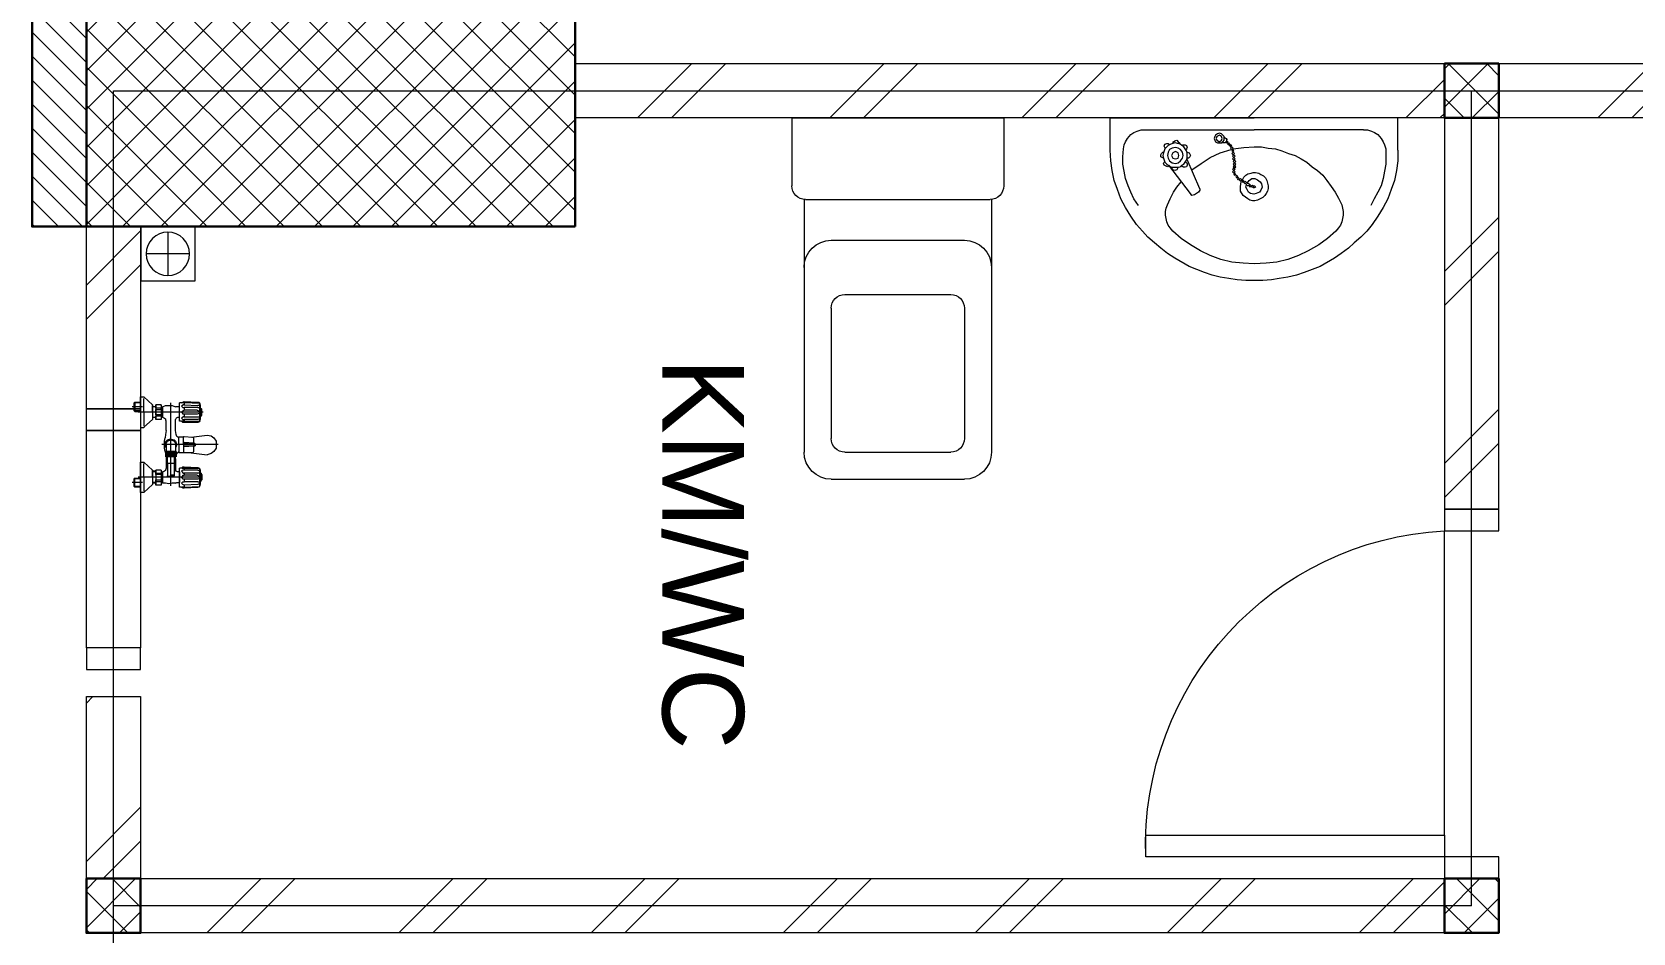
# Model space of a CAD drawing. Header units: millimetres. Extents: x -10 to 1564, y -8 to 383.
# Drawn here: x 62.5 to 68.4, y 8.7 to 12.02 of the extents above; entities that cross this region are included whole.
import ezdxf

# ---------------------------------------------------------------- set-up
doc = ezdxf.new("R2010")
doc.units = ezdxf.units.MM
doc.header["$MEASUREMENT"] = 0
doc.layers.get('0').update_dxf_attribs({"lineweight": 5})
for name, color, linetype, lineweight in [('ars', 11, 'Continuous', 0), ('KOL', 1, 'Continuous', 30), ('KOLOM', 4, 'Continuous', 9), ('KUSEN', 6, 'Continuous', 15), ('LAN', 7, 'Continuous', 9), ('not', 7, 'Continuous', 20), ('SANITAIR', 15, 'Continuous', 9), ('tem', 5, 'Continuous', 20)]:
    doc.layers.add(name, color=color, linetype=linetype, lineweight=lineweight)
doc.layers.add('AS', color=1, linetype='Continuous', lineweight=5, plot=False)
doc.styles.get("Standard").update_dxf_attribs({"font": 'arial.ttf'})
pattern_1 = [(45, (0, 0), (-0.3535534, 0.3535534), []), (45, (0.125, 0), (-0.3535534, 0.3535534), [])]

# ---------------------------------------------------------------- blocks, each defined once
blk = doc.blocks.new('K 10.10')
at = {"layer": 'ars'}
h = blk.add_hatch(dxfattribs=at)
h.set_pattern_fill('_USER', color=256, scale=0.05, angle=45, double=1, pattern_type=0)
h.set_pattern_definition([(45, (1560.78834, 1375.80689), (-0.03535534, 0.03535534), []), (135, (1560.78834, 1375.80689), (-0.03535534, -0.03535534), [])])
h.paths.add_polyline_path([(1560.5383, 1380.4069), (1560.6383, 1380.4069), (1560.6383, 1380.5069), (1560.5383, 1380.5069)])
at = {"layer": 'KOL'}
blk.add_lwpolyline([(1560.5383, 1380.4069), (1560.6383, 1380.4069), (1560.6383, 1380.5069), (1560.5383, 1380.5069)], close=True, dxfattribs=at)
blk = doc.blocks.new('AVOOR')
at = {"layer": 'SANITAIR'}
blk.add_lwpolyline([(-21.8185, -71.5914), (-21.9185, -71.5914), (-21.9185, -71.4914), (-21.8185, -71.4914)], close=True, dxfattribs=at)
for points in [[(-21.8685, -71.5014), (-21.8685, -71.5814)], [(-21.9085, -71.5414), (-21.8285, -71.5414)]]:
    blk.add_lwpolyline(points, dxfattribs=at)
blk.add_circle((-21.8685, -71.5414), 0.04, dxfattribs=at)
blk = doc.blocks.new('P.60')
at = {"layer": 'KUSEN'}
for points in [[(1472.8348, 997.5354), (1472.8748, 997.5354), (1472.8748, 997.4354), (1472.8348, 997.4354)], [(1473.4748, 997.5354), (1473.5148, 997.5354), (1473.5148, 997.4354), (1473.4748, 997.4354)], [(1472.8748, 996.8854), (1472.9148, 996.8854), (1472.9148, 997.4354), (1472.8748, 997.4354)]]:
    blk.add_lwpolyline(points, close=True, dxfattribs=at)
blk.add_arc((1472.8948, 997.4658), 0.5808, 268.0266, 356.9943, dxfattribs=at)
blk = doc.blocks.new('SHOWER')
at = {"layer": 'SANITAIR', "linetype": 'Continuous'}
for points in [[(-0.1138, 0.0605), (0.0048, 0.0605)], [(-0.1126, 0.0654), (-0.1114, 0.0666)], [(-0.1114, 0.0533), (-0.1114, 0.0545), (-0.1126, 0.0557), (-0.1126, 0.0654)], [(-0.1102, 0.0678), (-0.1102, 0.0678), (-0.1114, 0.0678), (-0.1114, 0.0666)], [(-0.1114, 0.0678), (-0.1114, 0.0533), (-0.1102, 0.0533), (-0.1102, 0.0533)], [(-0.109, 0.0763), (-0.1102, 0.0726)], [(-0.1102, 0.0726), (-0.1102, 0.0484), (-0.109, 0.0448)], [(-0.109, 0.0763), (-0.1077, 0.0787), (-0.1053, 0.0787)], [(-0.0799, 0.0751), (-0.0799, 0.0787), (-0.109, 0.0775)], [(-0.109, 0.0775), (-0.109, 0.0436)], [(-0.109, 0.0714), (-0.109, 0.0714), (-0.1077, 0.0726), (-0.1053, 0.0738), (-0.1053, 0.0738)], [(-0.1053, 0.069), (-0.1053, 0.069), (-0.1077, 0.069), (-0.109, 0.0702), (-0.109, 0.0714)], [(-0.109, 0.0605), (-0.109, 0.063), (-0.1053, 0.0642), (-0.1041, 0.0642)], [(-0.1041, 0.0569), (-0.1077, 0.0581), (-0.109, 0.0593), (-0.109, 0.0605)], [(-0.0751, 0.0787), (-0.0775, 0.0799), (-0.0799, 0.0799), (-0.1053, 0.0787)], [(-0.1053, 0.0738), (-0.0799, 0.0751)], [(-0.1053, 0.069), (-0.0799, 0.069)], [(-0.1041, 0.0642), (-0.0799, 0.0642)], [(-0.0799, 0.0787), (-0.0763, 0.0787)], [(-0.0799, 0.0751), (-0.0775, 0.0738), (-0.0775, 0.0738), (-0.0763, 0.0726), (-0.0751, 0.0714)], [(-0.0751, 0.0714), (-0.0763, 0.0702), (-0.0775, 0.069), (-0.0775, 0.069), (-0.0799, 0.069)], [(-0.0799, 0.0642), (-0.0799, 0.069)], [(-0.0799, 0.0642), (-0.0775, 0.0642), (-0.0775, 0.063), (-0.0763, 0.063), (-0.0751, 0.0605), (-0.0763, 0.0593), (-0.0775, 0.0581), (-0.0775, 0.0569), (-0.0799, 0.0569)], [(-0.0751, 0.0787), (-0.0714, 0.0787)], [(-0.0714, 0.0787), (-0.0714, 0.0775)], [(-0.0714, 0.0775), (-0.0714, 0.0436)], [(-0.0642, 0.0714), (-0.0666, 0.0702), (-0.0714, 0.0702)], [(-0.0714, 0.0508), (-0.0714, 0.0702)], [(-0.0642, 0.0714), (-0.0581, 0.0714), (-0.0521, 0.0726), (-0.046, 0.0714), (-0.04, 0.0714)], [(-0.0557, 0.0593), (-0.0557, 0.0593), (-0.0557, 0.0593), (-0.0569, 0.0593), (-0.0593, 0.0593), (-0.0593, 0.0593), (-0.0605, 0.0593), (-0.0617, 0.0593), (-0.0617, 0.0581), (-0.0617, 0.0581), (-0.0605, 0.0569), (-0.0593, 0.0569), (-0.0593, 0.0569), (-0.0569, 0.0569), (-0.0557, 0.0569), (-0.0557, 0.0581), (-0.0557, 0.0581)], [(-0.0557, 0.0581), (-0.0569, 0.0581), (-0.0581, 0.0569), (-0.0593, 0.0569), (-0.0593, 0.0569), (-0.0593, 0.0581), (-0.0605, 0.0581), (-0.0605, 0.0593), (-0.0593, 0.0593), (-0.0593, 0.0593), (-0.0581, 0.0593), (-0.0569, 0.0593), (-0.0569, 0.0581), (-0.0557, 0.0581)], [(-0.0557, 0.0763), (-0.0557, -0.0763)], [(-0.0521, 0.0593), (-0.0545, 0.0593), (-0.0557, 0.0593), (-0.0557, 0.0581), (-0.0557, 0.0593), (-0.0545, 0.0593), (-0.0521, 0.0593)], [(-0.0521, 0.0593), (-0.0521, 0.0593), (-0.0508, 0.0593), (-0.0496, 0.0593), (-0.0496, 0.0581)], [(-0.04, 0.0714), (-0.04, 0.0508), (-0.04, 0.0714), (-0.04, 0.0508)], [(-0.04, 0.069), (-0.0375, 0.069)], [(-0.04, 0.0533), (-0.04, 0.069)], [(-0.0375, 0.0738), (-0.0375, 0.0751)], [(-0.0375, 0.0751), (-0.0278, 0.0751)], [(-0.0278, 0.0654), (-0.0375, 0.0654), (-0.0375, 0.069), (-0.0375, 0.0714), (-0.0375, 0.0751)], [(-0.0375, 0.0472), (-0.0375, 0.0738)], [(-0.0375, 0.069), (-0.0278, 0.069)], [(-0.0278, 0.0533), (-0.0375, 0.0533), (-0.0375, 0.0557), (-0.0278, 0.0557), (-0.0278, 0.0605), (-0.0278, 0.0654)], [(-0.0375, 0.0557), (-0.0375, 0.0605), (-0.0375, 0.0654)], [(-0.0278, 0.0738), (-0.0278, 0.0751)], [(-0.0278, 0.0751), (-0.0278, 0.0714), (-0.0278, 0.069)], [(-0.0278, 0.0472), (-0.0278, 0.0738)], [(-0.0278, 0.0714), (-0.0218, 0.0714)], [(-0.0278, 0.0702), (-0.0218, 0.0702)], [(-0.0278, 0.069), (-0.0278, 0.0654)], [(-0.0061, 0.0884), (-0.0218, 0.0738)], [(-0.0218, 0.0726), (-0.0218, 0.0738)], [(-0.0218, 0.0605), (-0.0218, 0.0726)], [(-0.0218, 0.0484), (-0.0218, 0.0726)], [(-0.0218, 0.0605), (-0.0218, 0.0484)], [(-0.0061, 0.0884), (-0.0061, 0.0884), (0, 0.0884)], [(-0.0061, 0.0605), (-0.0061, 0.086)], [(-0.0061, 0.0605), (-0.0061, 0.0351)], [(-0.0036, 0.0702), (0.0157, 0.0702)], [(0, 0.0884), (0, 0.0327)], [(0, 0.0605), (0, 0.0884)], [(0, 0.0787), (0.0109, 0.0787)], [(0.0121, 0.0775), (0.0121, 0.063), (0.0109, 0.063), (0, 0.063)], [(0, 0.0775), (0.0121, 0.0775)], [(0, 0.063), (0.0121, 0.063)], [(0, 0.0605), (0, 0.0327)], [(0.0121, 0.0775), (0.0109, 0.0787), (0.0109, 0.063)], [(-0.1053, 0.0533), (-0.1053, 0.0533), (-0.1077, 0.0521), (-0.109, 0.0508), (-0.109, 0.0496)], [(-0.109, 0.0496), (-0.109, 0.0496), (-0.1077, 0.0484), (-0.1053, 0.0484), (-0.1053, 0.0472), (-0.0799, 0.0472)], [(-0.0751, 0.0436), (-0.0775, 0.0412), (-0.0799, 0.0412), (-0.1053, 0.0424), (-0.1077, 0.0436), (-0.109, 0.0448)], [(-0.0763, 0.0436), (-0.0799, 0.0436), (-0.109, 0.0436)], [(-0.1053, 0.0533), (-0.0799, 0.0533)], [(-0.1041, 0.0569), (-0.0799, 0.0569)], [(-0.0799, 0.0533), (-0.0799, 0.0569)], [(-0.0751, 0.0496), (-0.0763, 0.0508), (-0.0775, 0.0521), (-0.0775, 0.0533), (-0.0799, 0.0533)], [(-0.0799, 0.0472), (-0.0775, 0.0472), (-0.0775, 0.0472), (-0.0763, 0.0484), (-0.0751, 0.0496)], [(-0.0799, 0.0436), (-0.0799, 0.0472)], [(-0.0751, 0.0436), (-0.0714, 0.0436), (-0.0714, 0.0436)], [(-0.0714, 0.0508), (-0.0678, 0.0508)], [(-0.0678, 0.0508), (-0.0654, 0.0496), (-0.0642, 0.0472)], [(-0.0642, 0.0266), (-0.0642, 0.0472)], [(-0.0617, 0.0351), (-0.0617, 0.0581), (-0.0617, 0.0581)], [(-0.0617, 0.023), (-0.0617, 0.0351), (-0.0496, 0.0351), (-0.0496, 0.023)], [(-0.0496, 0.0351), (-0.0496, 0.0581)], [(-0.0472, 0.0436), (-0.046, 0.0472), (-0.046, 0.0484), (-0.0436, 0.0496), (-0.0412, 0.0508)], [(-0.0472, 0.0266), (-0.0472, 0.0436)], [(-0.0412, 0.0508), (-0.04, 0.0508)], [(-0.04, 0.0533), (-0.0375, 0.0533)], [(-0.0375, 0.0472), (-0.0375, 0.0496), (-0.0375, 0.0533)], [(-0.0375, 0.0472), (-0.0375, 0.0472), (-0.0278, 0.0472)], [(-0.0278, 0.0557), (-0.0278, 0.0533)], [(-0.0278, 0.0533), (-0.0278, 0.0496), (-0.0278, 0.0472)], [(-0.0278, 0.0508), (-0.0218, 0.0508)], [(-0.0278, 0.0496), (-0.0218, 0.0496)], [(-0.0278, 0.0472), (-0.0278, 0.0472)], [(-0.0218, 0.0472), (-0.0218, 0.0484)], [(-0.0061, 0.0327), (-0.0218, 0.0472)], [(0, 0.0327), (-0.0061, 0.0327), (-0.0061, 0.0327)], [(-0.1429, 0), (-0.0387, 0)], [(-0.0932, -0.0133), (-0.1223, -0.0169), (-0.1295, -0.0157), (-0.1344, -0.0121), (-0.1392, -0.0061), (-0.1392, 0), (-0.1392, 0.0073), (-0.1344, 0.0133), (-0.1295, 0.0169), (-0.1223, 0.0194)], [(-0.0932, 0.0157), (-0.1223, 0.0194)], [(-0.1005, 0.0024), (-0.0993, 0.0036), (-0.0993, 0.0036), (-0.0981, 0.0036)], [(-0.0981, -0.0024), (-0.0993, -0.0024), (-0.1005, -0.0012), (-0.1005, 0.0024)], [(-0.0981, 0.0133), (-0.0969, 0.0145), (-0.0956, 0.0157), (-0.0799, 0.0157)], [(-0.0981, 0.0133), (-0.0981, 0.0036), (-0.0799, 0.0048)], [(-0.0787, -0.0024), (-0.0981, -0.0012), (-0.0981, -0.0012), (-0.0981, 0.0024), (-0.0981, 0.0036), (-0.0787, 0.0036)], [(-0.0799, 0.0157), (-0.0787, 0.0157), (-0.0787, 0.0157)], [(-0.0799, 0.0048), (-0.0787, 0.0048), (-0.0787, 0.0048)], [(-0.0787, 0), (-0.0787, 0.0157), (-0.0702, 0.0157)], [(-0.0787, 0), (-0.0787, -0.0145)], [(-0.0654, 0.0194), (-0.0678, 0.0157), (-0.0702, 0.0133)], [(-0.0702, 0), (-0.0702, 0.0157)], [(-0.0702, 0), (-0.0702, -0.0133)], [(-0.0472, 0.0061), (-0.046, 0.0036), (-0.0448, -0.0012), (-0.046, -0.0048), (-0.0496, -0.0085), (-0.0533, -0.0097), (-0.0569, -0.0097), (-0.0617, -0.0085), (-0.0642, -0.0061), (-0.0654, -0.0024), (-0.0666, 0), (-0.0654, 0.0036), (-0.0642, 0.0061)], [(-0.0654, 0.0218), (-0.0654, 0.023)], [(-0.0654, 0.0145), (-0.0654, 0.0218)], [(-0.0654, 0.0218), (-0.046, 0.0218)], [(-0.0654, 0.0218), (-0.0581, 0.0145)], [(-0.0654, 0.0194), (-0.0617, 0.0218)], [(-0.0654, 0.0169), (-0.0593, 0.0218)], [(-0.0654, 0.0145), (-0.0569, 0.0218)], [(-0.0654, 0.0194), (-0.0617, 0.0145)], [(-0.0654, 0.0157), (-0.0642, 0.0145)], [(-0.0654, 0.0133), (-0.0654, 0.0145)], [(-0.0654, 0.0145), (-0.046, 0.0145)], [(-0.0642, 0.0266), (-0.0642, 0.023)], [(-0.0642, 0.023), (-0.0472, 0.023)], [(-0.0642, 0), (-0.0642, 0.0133)], [(-0.0642, 0.0133), (-0.0472, 0.0133)], [(-0.0472, 0.0133), (-0.0642, 0.0133)], [(-0.0472, 0), (-0.0472, -0.0024), (-0.0496, -0.0061), (-0.0521, -0.0073), (-0.0557, -0.0085), (-0.0593, -0.0073), (-0.0617, -0.0061), (-0.0642, -0.0024), (-0.0642, 0)], [(-0.063, 0.0218), (-0.0557, 0.0145)], [(-0.0617, 0.0145), (-0.0557, 0.0206), (-0.0545, 0.0218)], [(-0.0605, 0.0218), (-0.0557, 0.0169), (-0.0521, 0.0145)], [(-0.0593, 0.0145), (-0.0557, 0.0182), (-0.0521, 0.0218)], [(-0.0581, 0.0218), (-0.0557, 0.0194), (-0.0496, 0.0145)], [(-0.0569, 0.0145), (-0.0557, 0.0157), (-0.0496, 0.0218)], [(-0.0557, 0.0218), (-0.0472, 0.0145)], [(-0.0545, 0.0145), (-0.046, 0.0218)], [(-0.0521, 0.0218), (-0.046, 0.0157)], [(-0.0521, 0.0145), (-0.046, 0.0194)], [(-0.0496, 0.0218), (-0.046, 0.0182)], [(-0.0496, 0.0145), (-0.046, 0.0169)], [(-0.0472, 0.023), (-0.0472, 0.0266)], [(-0.0472, 0.0218), (-0.046, 0.0206)], [(-0.0472, 0), (-0.0472, 0.0133)], [(-0.046, 0.0218), (-0.046, 0.023)], [(-0.046, 0.0145), (-0.046, 0.0218)], [(-0.0448, 0.0133), (-0.046, 0.0182)], [(-0.046, 0.0133), (-0.046, 0.0145)], [(-0.0448, 0.0133), (-0.0436, 0.0073), (-0.0436, 0)], [(-0.0436, 0), (-0.0436, -0.0061), (-0.0448, -0.0121)], [(-0.1005, -0.0012), (-0.1005, -0.0012)], [(-0.0981, -0.0024), (-0.0799, -0.0036)], [(-0.0981, -0.0024), (-0.0981, -0.0121)], [(-0.0799, -0.0145), (-0.0956, -0.0133), (-0.0969, -0.0133), (-0.0981, -0.0121)], [(-0.0787, -0.0024), (-0.0799, -0.0036), (-0.0799, -0.0036)], [(-0.0787, -0.0145), (-0.0799, -0.0145), (-0.0799, -0.0145)], [(-0.0787, -0.0133), (-0.0702, -0.0133)], [(-0.0702, -0.0121), (-0.0666, -0.0145), (-0.0654, -0.0182), (-0.0642, -0.0254)], [(-0.0642, -0.0254), (-0.0642, -0.046)], [(-0.0472, -0.0254), (-0.046, -0.0182), (-0.0448, -0.0121)], [(-0.0472, -0.0254), (-0.0472, -0.0436)], [(-0.1126, -0.0533), (-0.1114, -0.0533), (-0.1114, -0.0521)], [(-0.1126, -0.0533), (-0.1126, -0.0654)], [(-0.1102, -0.0521), (-0.1102, -0.0521), (-0.1114, -0.0521)], [(-0.1114, -0.0521), (-0.1114, -0.0666)], [(-0.109, -0.0436), (-0.1102, -0.0472), (-0.1102, -0.0714), (-0.109, -0.0751)], [(-0.109, -0.0436), (-0.1077, -0.0412), (-0.1053, -0.04), (-0.0799, -0.04), (-0.0775, -0.04), (-0.0751, -0.0424)], [(-0.0799, -0.0424), (-0.109, -0.0436)], [(-0.109, -0.0436), (-0.109, -0.0751)], [(-0.0799, -0.0508), (-0.1053, -0.0508), (-0.1053, -0.0508), (-0.1077, -0.0508), (-0.109, -0.0496), (-0.109, -0.0496), (-0.109, -0.0484), (-0.1077, -0.0472), (-0.1053, -0.046), (-0.1053, -0.046), (-0.0799, -0.046)], [(-0.109, -0.0593), (-0.109, -0.0581), (-0.1077, -0.0569), (-0.1041, -0.0557)], [(-0.1041, -0.0557), (-0.0799, -0.0557)], [(-0.0799, -0.0508), (-0.0775, -0.0508), (-0.0775, -0.0496), (-0.0763, -0.0496), (-0.0751, -0.0484), (-0.0763, -0.0472), (-0.0775, -0.046), (-0.0775, -0.046), (-0.0799, -0.046), (-0.0799, -0.0424), (-0.0763, -0.0424)], [(-0.0799, -0.0557), (-0.0799, -0.0508)], [(-0.0799, -0.0557), (-0.0775, -0.0557), (-0.0775, -0.0569), (-0.0763, -0.0581), (-0.0751, -0.0593)], [(-0.0751, -0.0424), (-0.0714, -0.0424), (-0.0714, -0.0424)], [(-0.0714, -0.0424), (-0.0714, -0.0763)], [(-0.0714, -0.0496), (-0.0678, -0.0496), (-0.0654, -0.0484), (-0.0642, -0.046)], [(-0.0714, -0.0496), (-0.0714, -0.069)], [(-0.0412, -0.0496), (-0.0436, -0.0484), (-0.046, -0.0472), (-0.046, -0.0448), (-0.0472, -0.0436)], [(-0.0412, -0.0496), (-0.04, -0.0496)], [(-0.04, -0.069), (-0.04, -0.0496), (-0.04, -0.069), (-0.04, -0.0496)], [(-0.04, -0.0521), (-0.0375, -0.0521)], [(-0.04, -0.0666), (-0.04, -0.0521)], [(-0.0375, -0.046), (-0.0375, -0.046)], [(-0.0375, -0.046), (-0.0278, -0.046)], [(-0.0375, -0.0714), (-0.0375, -0.046)], [(-0.0375, -0.0545), (-0.0375, -0.0521), (-0.0375, -0.0484), (-0.0375, -0.046)], [(-0.0375, -0.0521), (-0.0278, -0.0521)], [(-0.0375, -0.0545), (-0.0278, -0.0545)], [(-0.0375, -0.0642), (-0.0375, -0.0593), (-0.0375, -0.0545)], [(-0.0278, -0.046), (-0.0278, -0.046)], [(-0.0278, -0.0714), (-0.0278, -0.046)], [(-0.0278, -0.046), (-0.0278, -0.0484), (-0.0278, -0.0521)], [(-0.0278, -0.0496), (-0.0218, -0.0496)], [(-0.0278, -0.0496), (-0.0218, -0.0496)], [(-0.0278, -0.069), (-0.0278, -0.0496)], [(-0.0278, -0.0545), (-0.0278, -0.0521)], [(-0.0278, -0.0545), (-0.0278, -0.0593), (-0.0278, -0.0642)], [(-0.0061, -0.0315), (-0.0218, -0.046)], [(-0.0218, -0.0472), (-0.0218, -0.046)], [(-0.0218, -0.0714), (-0.0218, -0.0472)], [(-0.0218, -0.0593), (-0.0218, -0.0472)], [(-0.0061, -0.0315), (-0.0061, -0.0303), (0, -0.0303)], [(-0.0061, -0.0593), (-0.0061, -0.0339)], [(0, -0.0872), (0, -0.0303)], [(0, -0.0593), (0, -0.0303)], [(-0.115, -0.0593), (0.0048, -0.0593)], [(-0.1114, -0.0654), (-0.1126, -0.0654)], [(-0.1114, -0.0654), (-0.1114, -0.0654), (-0.1102, -0.0666), (-0.1102, -0.0666)], [(-0.1041, -0.063), (-0.1065, -0.0617), (-0.109, -0.0605), (-0.109, -0.0593)], [(-0.1053, -0.0678), (-0.1053, -0.0678), (-0.1077, -0.0678), (-0.109, -0.0678), (-0.109, -0.069), (-0.109, -0.0702), (-0.1077, -0.0714), (-0.1053, -0.0714), (-0.1053, -0.0714)], [(-0.109, -0.0751), (-0.0799, -0.0763), (-0.0799, -0.0726), (-0.1053, -0.0714)], [(-0.0751, -0.0763), (-0.0775, -0.0775), (-0.0799, -0.0787), (-0.1053, -0.0775), (-0.1077, -0.0775), (-0.109, -0.0751)], [(-0.1053, -0.0678), (-0.0799, -0.0678)], [(-0.1041, -0.063), (-0.0799, -0.063)], [(-0.0751, -0.0593), (-0.0763, -0.0605), (-0.0775, -0.0617), (-0.0775, -0.0617), (-0.0799, -0.063)], [(-0.0799, -0.0678), (-0.0799, -0.063)], [(-0.0751, -0.0702), (-0.0763, -0.069), (-0.0775, -0.0678), (-0.0775, -0.0678), (-0.0799, -0.0678)], [(-0.0799, -0.0726), (-0.0775, -0.0726), (-0.0775, -0.0714), (-0.0763, -0.0714), (-0.0751, -0.0702)], [(-0.0799, -0.0763), (-0.0763, -0.0763)], [(-0.0751, -0.0763), (-0.0714, -0.0763), (-0.0714, -0.0763)], [(-0.0714, -0.069), (-0.0666, -0.069), (-0.0642, -0.069)], [(-0.04, -0.069), (-0.046, -0.0714), (-0.0521, -0.0714), (-0.0581, -0.0714), (-0.0642, -0.069)], [(-0.04, -0.0666), (-0.0375, -0.0666)], [(-0.0278, -0.0642), (-0.0375, -0.0642), (-0.0375, -0.0666), (-0.0278, -0.0666), (-0.0278, -0.0702), (-0.0278, -0.0726)], [(-0.0375, -0.0726), (-0.0375, -0.0702), (-0.0375, -0.0666)], [(-0.0375, -0.0714), (-0.0375, -0.0726), (-0.0278, -0.0726), (-0.0278, -0.0714)], [(-0.0278, -0.0666), (-0.0278, -0.0642)], [(-0.0278, -0.069), (-0.0218, -0.069)], [(-0.0278, -0.069), (-0.0218, -0.069)], [(-0.0218, -0.0593), (-0.0218, -0.0714)], [(-0.0218, -0.0726), (-0.0218, -0.0714)], [(0, -0.0872), (-0.0061, -0.0872), (-0.0061, -0.0872), (-0.0218, -0.0726)], [(-0.0061, -0.0593), (-0.0061, -0.0847)], [(-0.0036, -0.069), (0.0157, -0.069)], [(0, -0.0593), (0, -0.0872)], [(0.0121, -0.0617), (0.0109, -0.0605), (0, -0.0605)], [(0.0121, -0.0617), (0.0121, -0.0763), (0.0109, -0.0775), (0, -0.0775)], [(0, -0.0617), (0.0121, -0.0617)], [(0, -0.0763), (0.0121, -0.0763)], [(0.0109, -0.0775), (0.0109, -0.0605)]]:
    blk.add_lwpolyline(points, dxfattribs=at)
blk = doc.blocks.new('WASHTAFEL')
at = {"layer": 'SANITAIR'}
for points in [[(0.1029, 0.2167), (0.1186, 0.2276), (0.1344, 0.2373), (0.1501, 0.2458), (0.1671, 0.2518), (0.184, 0.2579), (0.2022, 0.2615), (0.2203, 0.2639), (0.2397, 0.2651)], [(0.138, 0.2131), (0.1501, 0.2215), (0.1622, 0.2276), (0.1743, 0.2324), (0.1877, 0.2373), (0.201, 0.2397), (0.2143, 0.2421), (0.2276, 0.2421), (0.2421, 0.2409)], [(0.2397, 0.2651), (0.299, 0.2651)], [(0.2421, 0.2409), (0.2494, 0.2397), (0.2554, 0.2373), (0.2615, 0.2337), (0.2688, 0.2276), (0.2724, 0.2215), (0.2748, 0.2155), (0.2772, 0.2082), (0.2772, 0.1998)], [(0.299, 0.2651), (0.299, 0)], [(0, 0), (0, 0.0157), (0.0012, 0.0315), (0.0036, 0.0472), (0.0061, 0.063), (0.0097, 0.0775), (0.0145, 0.092), (0.0254, 0.1199), (0.0412, 0.1465), (0.0496, 0.1598), (0.0593, 0.1719), (0.069, 0.184), (0.0799, 0.1961), (0.0908, 0.2058), (0.1029, 0.2167)], [(0.2772, 0.1998), (0.2772, 0)], [(0.0303, 0), (0.0315, 0.0206), (0.0339, 0.0412), (0.0387, 0.0617), (0.046, 0.0811), (0.0545, 0.0993), (0.0654, 0.1174), (0.0775, 0.1344), (0.0908, 0.1501)], [(0.0908, 0.1501), (0.0969, 0.155), (0.1017, 0.1586), (0.1077, 0.161), (0.1138, 0.1622), (0.1199, 0.1634), (0.1271, 0.1634), (0.1332, 0.1622), (0.1392, 0.1598)], [(0.1392, 0.1598), (0.1501, 0.155), (0.1622, 0.1489), (0.1719, 0.1429), (0.1816, 0.1344)], [(0.1598, 0.1174), (0.2119, 0.1574)], [(0.2082, 0.1404), (0.2058, 0.1416), (0.2034, 0.1429), (0.2022, 0.1465), (0.2034, 0.1501), (0.2058, 0.1513), (0.207, 0.1513), (0.2082, 0.1513), (0.2094, 0.1513)], [(0.2082, 0.1453), (0.2082, 0.1416), (0.2094, 0.1368), (0.2119, 0.1332), (0.2143, 0.1295), (0.2179, 0.1271), (0.2215, 0.1247), (0.2252, 0.1235), (0.23, 0.1235), (0.2349, 0.1235), (0.2385, 0.1247), (0.2421, 0.1271), (0.2458, 0.1295), (0.2482, 0.1332), (0.2506, 0.1368), (0.2518, 0.1416), (0.253, 0.1453), (0.2518, 0.1501), (0.2506, 0.1538), (0.2482, 0.1586), (0.2458, 0.161), (0.2421, 0.1646), (0.2385, 0.1659), (0.2349, 0.1671), (0.23, 0.1683), (0.2252, 0.1671), (0.2215, 0.1659), (0.2179, 0.1646), (0.2143, 0.161), (0.2119, 0.1586), (0.2094, 0.1538), (0.2082, 0.1501), (0.2082, 0.1453)], [(0.2119, 0.1574), (0.2094, 0.1598), (0.2107, 0.1634), (0.2119, 0.1659), (0.2155, 0.1671), (0.2179, 0.1659), (0.2191, 0.1646), (0.2191, 0.1646)], [(0.2155, 0.1453), (0.2167, 0.1404), (0.2203, 0.1356), (0.2252, 0.132), (0.23, 0.1308), (0.2361, 0.132), (0.2409, 0.1356), (0.2433, 0.1404), (0.2446, 0.1453), (0.2433, 0.1513), (0.2409, 0.1562), (0.2361, 0.1586), (0.23, 0.1598), (0.2252, 0.1586), (0.2203, 0.1562), (0.2167, 0.1513), (0.2155, 0.1453)], [(0.224, 0.1453), (0.2252, 0.1404), (0.23, 0.1392), (0.2349, 0.1404), (0.2373, 0.1453), (0.2349, 0.1501), (0.23, 0.1525), (0.2252, 0.1501), (0.224, 0.1453)], [(0.2252, 0.1671), (0.2264, 0.1695), (0.2276, 0.1719), (0.2312, 0.1719), (0.2337, 0.1707), (0.2361, 0.1683), (0.2361, 0.1671), (0.2361, 0.1659)], [(0.2421, 0.1634), (0.2446, 0.1646), (0.247, 0.1659), (0.2506, 0.1646), (0.2518, 0.161), (0.2518, 0.1586), (0.2506, 0.1574), (0.2506, 0.1562), (0.2494, 0.1562)], [(0.253, 0.1501), (0.2554, 0.1489), (0.2567, 0.1465), (0.2579, 0.1429), (0.2554, 0.1404), (0.253, 0.138), (0.253, 0.138), (0.2518, 0.138)], [(0.1683, 0.1005), (0.2228, 0.1235)], [(0.2179, 0.1259), (0.2155, 0.1235), (0.2119, 0.1235), (0.2094, 0.1247), (0.2082, 0.1271), (0.2082, 0.1308), (0.2094, 0.1308), (0.2094, 0.132), (0.2107, 0.1332)], [(0.2361, 0.1235), (0.2349, 0.1199), (0.2324, 0.1186), (0.23, 0.1174), (0.2276, 0.1186), (0.2252, 0.1211), (0.2252, 0.1223), (0.2252, 0.1235)], [(0.2494, 0.132), (0.2494, 0.1295), (0.2494, 0.1271), (0.2482, 0.1247), (0.2446, 0.1235), (0.2421, 0.1247), (0.2409, 0.1247), (0.2409, 0.1247)], [(0.1622, 0.1029), (0.1574, 0.1102), (0.1562, 0.115), (0.1598, 0.1174)], [(0.1683, 0.1005), (0.1659, 0.1005), (0.1622, 0.1029)], [(0.2034, 0.115), (0.2155, 0.0981), (0.2264, 0.0811), (0.2349, 0.063), (0.2409, 0.0424)], [(0.253, 0.0642), (0.253, 0.0605), (0.2554, 0.0581), (0.2579, 0.0557), (0.2615, 0.0557), (0.2651, 0.0557), (0.2676, 0.0581), (0.27, 0.0605), (0.2712, 0.0642), (0.27, 0.0678), (0.2676, 0.0714), (0.2651, 0.0726), (0.2615, 0.0738), (0.2579, 0.0726), (0.2554, 0.0714), (0.253, 0.0678), (0.253, 0.0642)], [(0.2639, 0.0557), (0.2615, 0.0521), (0.2591, 0.0508), (0.2554, 0.0521), (0.253, 0.0533), (0.253, 0.0569), (0.253, 0.0581), (0.253, 0.0593)], [(0.2554, 0.0642), (0.2579, 0.0605), (0.2615, 0.0593), (0.2651, 0.0605), (0.2676, 0.0642), (0.2651, 0.069), (0.2615, 0.0702), (0.2579, 0.069), (0.2554, 0.0642)], [(0.1852, 0.0303), (0.1877, 0.0278), (0.1901, 0.0303), (0.1877, 0.0315), (0.1852, 0.0303)], [(0.1889, 0.0327), (0.1913, 0.0303), (0.1937, 0.0327), (0.1913, 0.0339), (0.1889, 0.0327)], [(0.1937, 0.0363), (0.1949, 0.0339), (0.1973, 0.0363), (0.1949, 0.0375), (0.1937, 0.0363)], [(0.1973, 0.0375), (0.1998, 0.0351), (0.2022, 0.0375), (0.1998, 0.04), (0.1973, 0.0375)], [(0.2022, 0.0375), (0.2046, 0.0351), (0.2058, 0.0375), (0.2046, 0.04), (0.2022, 0.0375)], [(0.207, 0.0363), (0.2094, 0.0339), (0.2119, 0.0363), (0.2094, 0.0387), (0.207, 0.0363)], [(0.2119, 0.0363), (0.2143, 0.0339), (0.2167, 0.0363), (0.2143, 0.0387), (0.2119, 0.0363)], [(0.2167, 0.0363), (0.2191, 0.0339), (0.2215, 0.0363), (0.2191, 0.0387), (0.2167, 0.0363)], [(0.2215, 0.0375), (0.224, 0.0351), (0.2264, 0.0375), (0.224, 0.04), (0.2215, 0.0375)], [(0.2264, 0.0375), (0.2288, 0.0351), (0.2312, 0.0375), (0.2288, 0.04), (0.2264, 0.0375)], [(0.2312, 0.0387), (0.2337, 0.0363), (0.2361, 0.0387), (0.2337, 0.0412), (0.2312, 0.0387)], [(0.2373, 0.0387), (0.2385, 0.0375), (0.2409, 0.0387), (0.2385, 0.0412), (0.2373, 0.0387)], [(0.2409, 0.0412), (0.2433, 0.0387), (0.2458, 0.0412), (0.2433, 0.0436), (0.2409, 0.0412)], [(0.2421, 0.0387), (0.2446, 0.0194), (0.2458, 0)], [(0.2458, 0.0436), (0.2482, 0.0412), (0.2494, 0.0436), (0.2482, 0.046), (0.2458, 0.0436)], [(0.2494, 0.0472), (0.2506, 0.0448), (0.253, 0.0472), (0.2506, 0.0496), (0.2494, 0.0472)], [(0.253, 0.0508), (0.2542, 0.0484), (0.2567, 0.0508), (0.2542, 0.0533), (0.253, 0.0508)], [(0.1029, -0.2167), (0.0908, -0.207), (0.0799, -0.1961), (0.069, -0.184), (0.0593, -0.1731), (0.0496, -0.1598), (0.0412, -0.1477), (0.0254, -0.1211), (0.0145, -0.092), (0.0097, -0.0775), (0.0061, -0.0617), (0.0036, -0.046), (0.0012, -0.0315), (0, -0.0157), (0, 0)], [(0.1392, -0.161), (0.1332, -0.1622), (0.1271, -0.1634), (0.1199, -0.1634), (0.1138, -0.1622), (0.1077, -0.161), (0.1017, -0.1586), (0.0969, -0.155), (0.0908, -0.1501), (0.0775, -0.1344), (0.0654, -0.1186), (0.0545, -0.0993), (0.046, -0.0811), (0.0387, -0.0617), (0.0339, -0.0412), (0.0315, -0.0218), (0.0303, 0)], [(0.2458, 0), (0.2458, -0.0133), (0.2433, -0.0254), (0.2421, -0.0387), (0.2385, -0.0508), (0.2337, -0.063), (0.23, -0.0751), (0.224, -0.086), (0.2179, -0.0969), (0.2094, -0.1065), (0.2022, -0.1162), (0.1937, -0.1259), (0.184, -0.1332), (0.1731, -0.1416), (0.1622, -0.1489), (0.1513, -0.155), (0.1392, -0.161)], [(0.1852, 0.0218), (0.1901, 0.0194), (0.1937, 0.0157), (0.1961, 0.0121), (0.1973, 0.0061), (0.1985, 0.0024), (0.1985, -0.0024), (0.1973, -0.0085), (0.1949, -0.0121), (0.1925, -0.0169), (0.1889, -0.0206), (0.184, -0.023), (0.1792, -0.0242), (0.1743, -0.0254), (0.1695, -0.0254), (0.1646, -0.0242), (0.1598, -0.0218), (0.1562, -0.0194), (0.1525, -0.0157), (0.1501, -0.0109), (0.1477, -0.0061), (0.1465, -0.0012), (0.1465, 0.0036), (0.1477, 0.0085), (0.1501, 0.0121), (0.1562, 0.0206), (0.1646, 0.0254), (0.1731, 0.0254), (0.1816, 0.0242)], [(0.1792, 0.0133), (0.184, 0.0097), (0.1877, 0.0048), (0.1877, -0.0012), (0.1852, -0.0061), (0.1816, -0.0109), (0.178, -0.0133), (0.1719, -0.0145), (0.1659, -0.0121), (0.1622, -0.0097), (0.1598, -0.0036), (0.1586, 0.0012), (0.1598, 0.0073), (0.1622, 0.0109), (0.1671, 0.0133), (0.1719, 0.0157), (0.1768, 0.0145)], [(0.1743, 0.0024), (0.1743, -0.0012), (0.1719, -0.0024), (0.1707, 0), (0.1707, 0.0024)], [(0.1719, 0.0085), (0.1743, 0.0061), (0.1768, 0.0085), (0.1743, 0.0097), (0.1719, 0.0085)], [(0.1719, 0.0036), (0.1731, 0.0012), (0.1755, 0.0036), (0.1731, 0.0061), (0.1719, 0.0036)], [(0.1792, 0.0133), (0.1792, 0.0121), (0.178, 0.0097), (0.1768, 0.0097), (0.1743, 0.0097), (0.1743, 0.0121), (0.1743, 0.0133), (0.1768, 0.0145), (0.178, 0.0145)], [(0.178, 0.0169), (0.1804, 0.0145), (0.1828, 0.0169), (0.1804, 0.0194), (0.178, 0.0169)], [(0.1804, 0.0206), (0.1828, 0.0194), (0.184, 0.0206), (0.1828, 0.023), (0.1804, 0.0206)], [(0.1828, 0.0254), (0.1852, 0.023), (0.1877, 0.0254), (0.1852, 0.0278), (0.1828, 0.0254)], [(0.2772, -0.201), (0.2772, 0)], [(0.299, -0.2639), (0.299, 0)], [(0.2772, -0.201), (0.2772, -0.2082), (0.2748, -0.2155), (0.2724, -0.2215), (0.2688, -0.2276), (0.2615, -0.2337), (0.2554, -0.2373), (0.2494, -0.2397), (0.2421, -0.2421)], [(0.2397, -0.2639), (0.2203, -0.2639), (0.2022, -0.2615), (0.184, -0.2579), (0.1671, -0.2518), (0.1501, -0.2458), (0.1344, -0.2373), (0.1186, -0.2276), (0.1029, -0.2167)], [(0.2421, -0.2421), (0.2276, -0.2421), (0.2143, -0.2421), (0.201, -0.2397), (0.1877, -0.2373), (0.1743, -0.2337), (0.1622, -0.2276), (0.1501, -0.2203), (0.138, -0.2143)], [(0.2397, -0.2639), (0.299, -0.2639)]]:
    blk.add_lwpolyline(points, dxfattribs=at)
blk = doc.blocks.new('BV')
at = {"layer": 'KUSEN'}
for points in [[(-0.225, 0.1), (-0.265, 0.1), (-0.265, 0), (-0.225, 0)], [(-0.225, 0.1), (-0.265, 0.1), (-0.265, 0), (-0.225, 0)], [(0.175, 0.1), (-0.225, 0.1), (-0.225, 0), (0.175, 0)], [(0.175, 0.1), (0.215, 0.1), (0.215, 0), (0.175, 0)]]:
    blk.add_lwpolyline(points, close=True, dxfattribs=at)
at = {"layer": 'KUSEN', "color": 141}
blk.add_lwpolyline([(0.175, 0.05), (-0.225, 0.05)], dxfattribs=at)
blk = doc.blocks.new('SWC1')
for p, q in [((-0.1225, 0.665), (0.1225, 0.665)), ((-0.1725, 0.1499), (-0.1725, 0.615)), ((-0.1225, 0.35), (-0.1225, 0.59)), ((-0.0975, 0.615), (0.0975, 0.615)), ((0.1225, 0.35), (0.1225, 0.59)), ((0.1725, 0.1499), (0.1725, 0.615)), ((-0.0975, 0.325), (0.0975, 0.325)), ((-0.1225, 0.225), (0.1225, 0.225)), ((-0.17, 0.15), (0.17, 0.15)), ((-0.195, 0), (-0.195, 0.125)), ((0.195, 0), (0.195, 0.125)), ((-0.195, 0), (0.195, 0))]:
    blk.add_line(p, q)
for centre, radius, start, end in [((-0.1225, 0.615), 0.05, 90, 180), ((0.1225, 0.615), 0.05, 0, 90), ((-0.0975, 0.59), 0.025, 90, 180), ((0.0975, 0.59), 0.025, 0, 90), ((-0.0975, 0.35), 0.025, 180, 270), ((0.0975, 0.35), 0.025, 270, 0), ((-0.1225, 0.275), 0.05, 180, 270), ((0.1225, 0.275), 0.05, 270, 0), ((-0.17, 0.125), 0.025, 90, 180), ((0.17, 0.125), 0.025, 0, 90)]:
    blk.add_arc(centre, radius, start, end)
blk = doc.blocks.new('k3')
at = {"layer": 'ars'}
h = blk.add_hatch(dxfattribs=at)
h.set_pattern_fill('_USER', color=256, scale=0.05, angle=45, double=1, pattern_type=0)
h.set_pattern_definition([(45, (0, -5.05), (-0.03535534, 0.03535534), []), (135, (0, -5.05), (-0.03535534, -0.03535534), [])])
h.paths.add_polyline_path([(-0.25, -0.45), (0.25, -0.45), (0.25, 0.45), (-0.25, 0.45)])
at = {"layer": 'KOL'}
blk.add_lwpolyline([(-0.25, -0.45), (0.25, -0.45), (0.25, 0.45), (-0.25, 0.45)], close=True, dxfattribs=at)

msp = doc.modelspace()

# ---------------------------------------------------------------- hatches: boundary and pattern name
at = {"layer": 'ars'}
h = msp.add_hatch(dxfattribs=at)
h.set_pattern_fill('ANSI31', color=256, scale=0.5, angle=90, style=0)
h.set_pattern_definition([(135, (827.911685, 993.336494), (-0.0441941738, -0.0441941738), [])])
h.paths.add_polyline_path([(62.7025, 14.829), (62.5025, 14.829), (62.5025, 11.299), (62.7025, 11.299)])
h = msp.add_hatch(dxfattribs=at)
h.set_pattern_fill('TEMBOK', color=256, scale=0.5, style=0, double=1)
h.set_pattern_definition(pattern_1)
h.paths.add_polyline_path([(67.7025, 11.699), (67.7025, 11.899), (64.5025, 11.899), (64.5025, 11.699)])
h = msp.add_hatch(dxfattribs=at)
h.set_pattern_fill('TEMBOK', color=256, scale=0.5, style=0, double=1)
h.set_pattern_definition(pattern_1)
h.paths.add_polyline_path([(71.9025, 11.699), (71.9025, 11.899), (67.9025, 11.899), (67.9025, 11.699)])
h = msp.add_hatch(dxfattribs=at)
h.set_pattern_fill('TEMBOK', color=256, scale=0.5, style=0, double=1)
h.set_pattern_definition(pattern_1)
h.paths.add_polyline_path([(67.9025, 10.259), (67.9025, 11.699), (67.7025, 11.699), (67.7025, 10.259)])
h = msp.add_hatch(dxfattribs=at)
h.set_pattern_fill('TEMBOK', color=256, scale=0.5, style=0, double=1)
h.set_pattern_definition(pattern_1)
h.paths.add_polyline_path([(62.9025, 11.299), (62.9025, 10.629), (62.7025, 10.629), (62.7025, 11.299)])
h = msp.add_hatch(dxfattribs=at)
h.set_pattern_fill('TEMBOK', color=256, scale=0.5, style=0, double=1)
h.set_pattern_definition(pattern_1)
h.paths.add_polyline_path([(62.9025, 9.569), (62.9025, 8.899), (62.7025, 8.899), (62.7025, 9.569)])
h = msp.add_hatch(dxfattribs=at)
h.set_pattern_fill('TEMBOK', color=256, scale=0.5, style=0, double=1)
h.set_pattern_definition(pattern_1)
h.paths.add_polyline_path([(67.7025, 8.699), (62.9025, 8.699), (62.9025, 8.899), (67.7025, 8.899)])

# ---------------------------------------------------------------- linework, layer by layer
at = {"layer": 'AS'}
for p, q in [((62.8025, 11.799), (89.4026, 11.799)), ((62.8025, -0.601), (62.8025, 11.799)), ((67.8025, 8.799), (67.8025, 11.799)), ((67.8025, 8.799), (62.8025, 8.799))]:
    msp.add_line(p, q, dxfattribs=at)
at = {"layer": 'KOL'}
msp.add_lwpolyline([(62.7025, 14.829), (62.7025, 11.299), (62.5025, 11.299), (62.5025, 14.829)], dxfattribs=at)
at = {"layer": 'LAN'}
msp.add_line((67.7025, 9.059), (67.7025, 10.179), dxfattribs=at)
at = {"layer": 'tem', "ltscale": 2}
for points in [[(67.7025, 11.899), (67.7025, 11.699), (64.5025, 11.699), (64.5025, 11.899)], [(71.9025, 11.899), (71.9025, 11.699), (67.9025, 11.699), (67.9025, 11.899)]]:
    msp.add_lwpolyline(points, close=True, dxfattribs=at)
at = {"layer": 'tem'}
for points in [[(67.9025, 10.259), (67.9025, 11.699), (67.7025, 11.699), (67.7025, 10.259)], [(62.9025, 11.299), (62.9025, 10.629), (62.7025, 10.629), (62.7025, 11.299)], [(62.9025, 9.569), (62.9025, 8.899), (62.7025, 8.899), (62.7025, 9.569)], [(67.7025, 8.699), (62.9025, 8.699), (62.9025, 8.899), (67.7025, 8.899)]]:
    msp.add_lwpolyline(points, close=True, dxfattribs=at)

# ---------------------------------------------------------------- block references
at = {"xscale": -2, "yscale": 2, "zscale": 2, "rotation": 90}
msp.add_blockref('BV', (62.9025, 10.099), dxfattribs=at)
at = {"layer": 'KOL', "xscale": 2, "yscale": 2, "zscale": 2, "rotation": 89.99999999999997}
msp.add_blockref('k3', (63.6025, 11.799), dxfattribs=at)
at = {"layer": 'KOLOM', "extrusion": (0, 0, -1), "xscale": -2, "yscale": 2, "zscale": -2, "rotation": 89.99999999999993}
for p in [(2693.1113, 3132.9757), (2698.1113, 3129.9757), (2693.1113, 3129.9757)]:
    msp.add_blockref('K 10.10', p, dxfattribs=at)
at = {"layer": 'KUSEN', "xscale": -2, "yscale": 2, "zscale": 2, "rotation": 270}
msp.add_blockref('P.60', (-1927.1682, -2936.7705), dxfattribs=at)
at = {"layer": 'SANITAIR', "yscale": 2, "zscale": 2}
for name, p, xscale, rotation in [('SWC1', (65.6899, 11.699), -2, 180), ('WASHTAFEL', (67.0025, 11.101), 2, 89.99999999999997), ('SHOWER', (62.9025, 10.4976), 2, 180)]:
    msp.add_blockref(name, p, dxfattribs=dict(at, xscale=xscale, rotation=rotation))
at = {"layer": 'SANITAIR', "xscale": -2, "yscale": 2, "zscale": 2}
msp.add_blockref('AVOOR', (19.2656, 154.2818), dxfattribs=at)

# ---------------------------------------------------------------- texts
at = {"layer": 'not', "insert": (65.1236, 10.8424), "char_height": 0.3, "attachment_point": 1, "rotation": 270}
msp.add_mtext_dynamic_manual_height_columns('\\pi0.025643;KM/WC', width=1.447331, gutter_width=1, heights=[0], dxfattribs=at)

doc.saveas('drawing.dxf')
